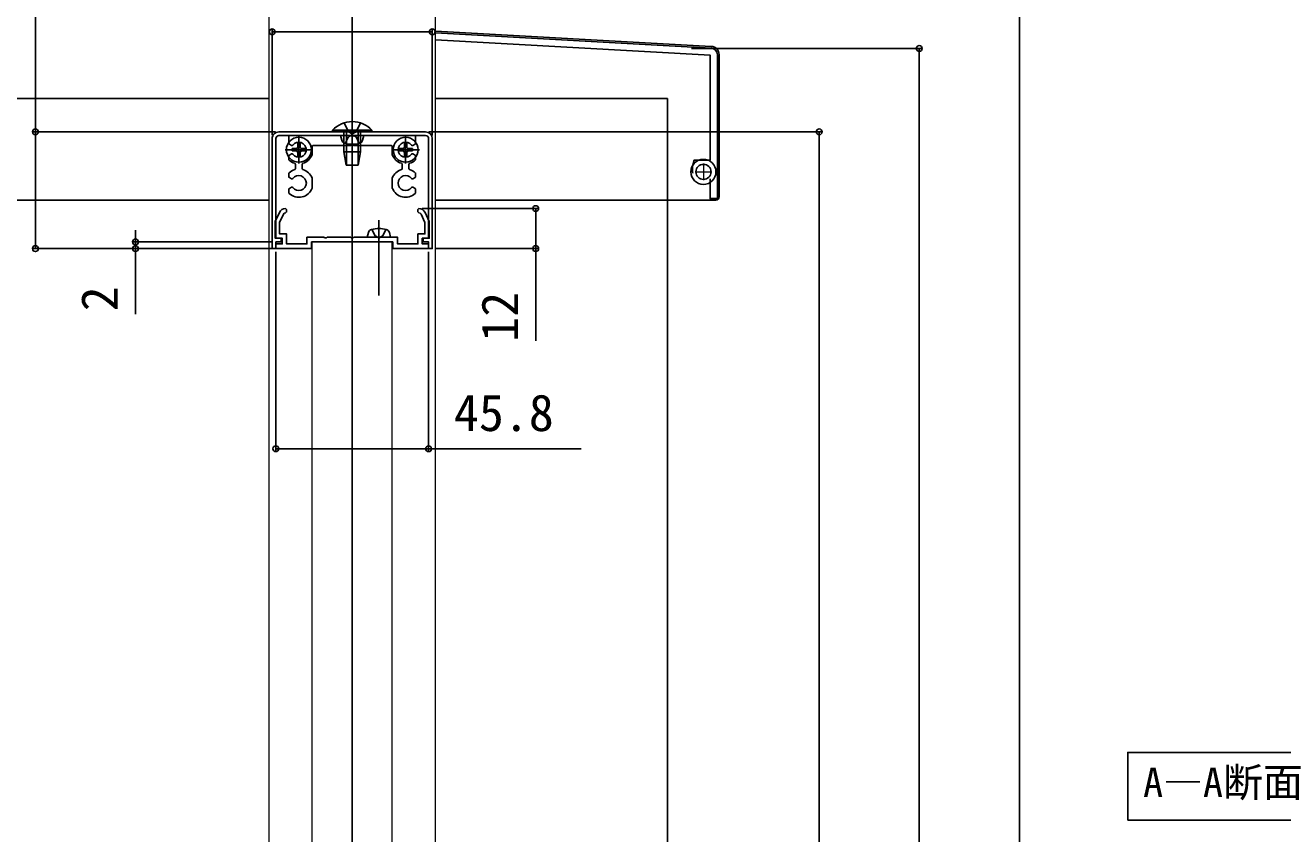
# Model space of a CAD drawing. Units: millimetres, scale not verified. Extents: x -875 to 875, y -1300 to 1294.
# Drawn here: x -661.4 to -284.3, y -559.7 to -317.2 of the extents above; entities that cross this region are included whole.
import ezdxf
from ezdxf.enums import TextEntityAlignment as Align

# ---------------------------------------------------------------- set-up
doc = ezdxf.new("R2010")
doc.units = ezdxf.units.MM
doc.header["$LTSCALE"] = 8
for name, color, linetype in [('0-1_USER1', 3, 'Continuous'), ('0-2_YKK_11', 7, 'Continuous'), ('0-3_YKK_11E', 7, 'Continuous'), ('0-5_YKK_13', 4, 'Continuous'), ('0-7_YKK_D', 6, 'Continuous'), ('0-9_YSS_K', 3, 'Continuous')]:
    doc.layers.add(name, color=color, linetype=linetype)
doc.layers.add('0-4_YKK_12', color=2, linetype='Continuous', lineweight=18)
doc.styles.add('ＭＳ ゴシック', font='')
doc.styles.get('ＭＳ ゴシック').set_extended_font_data('MS Gothic')

msp = doc.modelspace()

# ---------------------------------------------------------------- linework, layer by layer
at = {"layer": '0-1_USER1'}
msp.add_lwpolyline([(-330.831, -555.618), (-330.831, -535.276), (-247.217, -535.276), (-247.217, -555.618)], close=True, dxfattribs=at)
at = {"layer": '0-2_YKK_11'}
for p, q in [((-541.309, -349.223), (-585.309, -349.223)), ((-585.309, -350.323), (-541.309, -350.323)), ((-582.312, -352.668), (-582.312, -350.623)), ((-544.312, -350.623), (-544.312, -352.668)), ((-581.505, -353.307), (-582.162, -352.927)), ((-575.311, -353.623), (-575.311, -355.955)), ((-551.312, -355.956), (-551.312, -353.623)), ((-544.462, -352.927), (-545.119, -353.307)), ((-540.409, -351.223), (-540.409, -380.815)), ((-582.312, -357.456), (-582.312, -356.478)), ((-582.162, -356.218), (-581.505, -355.839)), ((-545.119, -355.839), (-544.462, -356.218)), ((-544.312, -356.478), (-544.312, -357.456)), ((-582.312, -362.668), (-582.312, -361.69)), ((-580.312, -360.212), (-580.312, -358.933)), ((-578.312, -358.933), (-578.312, -360.212)), ((-548.312, -360.212), (-548.312, -358.933)), ((-546.312, -358.933), (-546.312, -360.212)), ((-544.312, -361.69), (-544.312, -362.668)), ((-581.505, -363.307), (-582.162, -362.927)), ((-575.311, -363.19), (-575.311, -365.955)), ((-551.312, -365.956), (-551.312, -363.19)), ((-544.462, -362.927), (-545.119, -363.307)), ((-582.312, -367.456), (-582.312, -366.478)), ((-582.162, -366.218), (-581.505, -365.839)), ((-545.119, -365.839), (-544.462, -366.218)), ((-544.312, -366.478), (-544.312, -367.456))]:
    msp.add_line(p, q, dxfattribs=at)
for points in [[(-582.012, -350.323), (-563.77, -350.323), (-563.587, -350.443)], [(-563.037, -350.443), (-562.853, -350.323), (-544.612, -350.323)], [(-587.309, -351.223), (-587.309, -384.223), (-586.209, -384.223), (-586.209, -382.223), (-584.609, -382.223), (-584.609, -381.123), (-586.209, -381.123), (-586.209, -351.223)], [(-563.587, -353.203), (-563.77, -353.323), (-575.011, -353.323)], [(-551.612, -353.323), (-562.853, -353.323), (-563.037, -353.203)], [(-540.408, -380.823), (-540.708, -381.123), (-542.008, -381.123), (-542.008, -382.223), (-540.408, -382.223), (-540.408, -384.223), (-539.309, -384.223), (-539.309, -351.223)], [(-583.319, -372.223), (-583.312, -372.223), (-583.012, -372.523), (-583.012, -373.223), (-583.312, -373.523), (-583.319, -373.523)], [(-543.304, -373.523), (-543.311, -373.523), (-543.611, -373.223), (-543.611, -372.523), (-543.311, -372.223), (-543.304, -372.223)], [(-551.112, -382.223), (-575.512, -382.223), (-575.512, -384.223), (-586.212, -384.223), (-586.212, -382.823), (-584.312, -382.823), (-584.312, -381.123), (-586.412, -381.123), (-586.412, -376.123), (-585.131, -373.378)], [(-583.953, -373.927), (-585.112, -376.411), (-585.112, -379.823), (-583.012, -379.823), (-583.012, -382.823), (-576.912, -382.823), (-576.912, -380.823), (-571.77, -380.823), (-571.586, -380.943), (-571.037, -380.943), (-570.853, -380.823), (-563.77, -380.823), (-563.586, -380.943), (-563.037, -380.943), (-562.853, -380.823), (-555.77, -380.823), (-555.586, -380.943), (-555.037, -380.943), (-554.853, -380.823), (-549.711, -380.823), (-549.711, -382.823), (-543.611, -382.823), (-543.611, -379.823), (-541.511, -379.823), (-541.511, -376.411), (-542.67, -373.927)], [(-541.491, -373.378), (-540.211, -376.123), (-540.211, -381.123), (-542.311, -381.123), (-542.311, -382.823), (-540.411, -382.823), (-540.411, -384.223), (-551.112, -384.223), (-551.112, -382.223)]]:
    msp.add_lwpolyline(points, dxfattribs=at)
for centre, radius, start, end in [((-585.309, -351.223), 2, 89.99998, 180.00002), ((-585.309, -351.223), 0.9, 89.99998, 180.00002), ((-582.012, -350.623), 0.3, 90.00001, 179.99999), ((-563.312, -350.323), 0.3, 203.5799, 336.4201), ((-544.612, -350.623), 0.3, 0.00001, 89.99999), ((-541.309, -351.223), 2, 0, 89.99998), ((-541.309, -351.223), 0.9, 0, 89.99998), ((-582.012, -352.668), 0.3, 180, 240.00002), ((-581.355, -353.047), 0.3, 239.99993, 323.24359), ((-579.312, -354.573), 2.25, 216.75634, 143.24366), ((-575.011, -353.623), 0.3, 90.00001, 179.99999), ((-563.312, -353.323), 0.3, 23.5799, 156.4201), ((-551.612, -353.623), 0.3, 0.00001, 89.99999), ((-547.312, -354.573), 2.25, 36.75634, 323.24366), ((-545.269, -353.047), 0.3, 216.75629, 299.99996), ((-544.612, -352.668), 0.3, 299.99998, 0), ((-582.012, -356.478), 0.3, 120.00002, 180.00005), ((-582.012, -357.456), 0.3, 179.99997, 226.87875), ((-579.312, -354.573), 4.25, 226.87875, 253.39845), ((-581.355, -356.099), 0.3, 36.75641, 120.00007), ((-579.312, -354.573), 4.25, 286.60154, 339.51499), ((-575.611, -355.955), 0.3, 339.5149, 359.99991), ((-551.012, -355.956), 0.3, 179.99984, 200.49385), ((-547.312, -354.573), 4.25, 200.494, 253.39846), ((-547.312, -354.573), 4.25, 286.60153, 313.12134), ((-545.269, -356.099), 0.3, 60.00004, 143.24371), ((-544.612, -356.478), 0.3, 359.99995, 59.99998), ((-544.612, -357.456), 0.3, 313.12126, 359.99993), ((-582.012, -361.69), 0.3, 133.1213, 180.00008), ((-579.312, -364.573), 4.25, 106.60154, 133.12123), ((-580.612, -358.933), 0.3, 0.00002, 73.39849), ((-580.612, -360.212), 0.3, 286.60151, 359.99998), ((-578.012, -358.933), 0.3, 106.60157, 180.00004), ((-578.012, -360.212), 0.3, 180.00005, 253.39852), ((-579.312, -364.573), 4.25, 20.485, 73.39846), ((-547.312, -364.573), 4.25, 106.60153, 159.50599), ((-548.612, -358.933), 0.3, 0.00002, 73.39849), ((-548.612, -360.212), 0.3, 286.60151, 359.99998), ((-546.012, -358.933), 0.3, 106.60157, 180.00004), ((-546.012, -360.212), 0.3, 179.99996, 253.39843), ((-547.312, -364.573), 4.25, 46.87872, 73.39853), ((-544.612, -361.69), 0.3, 0.00003, 46.87869), ((-582.012, -362.668), 0.3, 180, 240.00002), ((-581.355, -363.047), 0.3, 240.00006, 323.24372), ((-579.312, -364.573), 2.25, 216.75633, 143.24365), ((-575.611, -363.19), 0.3, 0.00004, 20.48506), ((-551.012, -363.19), 0.3, 159.50619, 180.00021), ((-547.312, -364.573), 2.25, 36.75631, 323.24363), ((-545.269, -363.047), 0.3, 216.75629, 299.99996), ((-544.612, -362.668), 0.3, 299.99998, 0), ((-582.012, -366.478), 0.3, 120.00002, 180.00005), ((-582.012, -367.456), 0.3, 179.99992, 226.8787), ((-579.312, -364.573), 4.25, 226.87876, 339.51499), ((-581.355, -366.099), 0.3, 36.75641, 120.00007), ((-575.611, -365.955), 0.3, 339.5149, 359.99991), ((-551.012, -365.956), 0.3, 179.99984, 200.49385), ((-547.312, -364.573), 4.25, 200.49401, 313.12135), ((-545.269, -366.099), 0.3, 59.99986, 143.24352), ((-544.612, -366.478), 0.3, 359.99995, 59.99998), ((-544.612, -367.456), 0.3, 313.12103, 359.99969), ((-583.319, -374.223), 2, 90, 155), ((-543.304, -374.223), 2, 25.00002, 90.00002), ((-583.319, -374.223), 0.7, 90, 155), ((-543.304, -374.223), 0.7, 25.00004, 90.00004)]:
    msp.add_arc(centre, radius, start, end, dxfattribs=at)
at = {"layer": '0-3_YKK_11E'}
for p, q in [((-538.311, -319.528), (-455.7, -324.118)), ((-461.311, -360.851), (-461.311, -359.984))]:
    msp.add_line(p, q, dxfattribs=at)
for points in [[(-461.209, -359.207), (-460.811, -357.723), (-456.011, -357.723), (-456.011, -326.204), (-538.311, -321.632)], [(-453.811, -326.115), (-453.811, -369.223), (-456.011, -369.223), (-456.011, -363.323)]]:
    msp.add_lwpolyline(points, dxfattribs=at)
for centre, radius, start, end in [((-455.811, -326.115), 2, 0, 86.82017), ((-458.311, -359.984), 3, 165, 180), ((-458.311, -360.851), 3, 180, 194.14111)]:
    msp.add_arc(centre, radius, start, end, dxfattribs=at)
at = {"layer": '0-4_YKK_12'}
for p, q in [((-588.311, -248.723), (-588.311, -1061.223)), ((-460.511, -361.223), (-455.511, -361.223)), ((-458.011, -358.723), (-458.011, -363.723)), ((-575.314, -946.205), (-575.314, -382.223)), ((-575.314, -382.223), (-551.314, -382.223)), ((-551.314, -946.223), (-551.314, -382.223))]:
    msp.add_line(p, q, dxfattribs=at)
msp.add_lwpolyline([(-588.311, -1061.223), (-538.311, -1061.223), (-538.311, -248.723)], dxfattribs=at)
at = {"layer": '0-5_YKK_13'}
for p, q in [((-538.311, -318.988), (-455.673, -323.571)), ((-453.311, -326.067), (-453.311, -368.702)), ((-563.312, -344.021), (-563.312, -361.836)), ((-579.312, -358.723), (-579.312, -350.423)), ((-557.412, -348.712), (-569.212, -348.712)), ((-569.212, -349.223), (-569.212, -348.712)), ((-557.412, -349.223), (-569.212, -349.223)), ((-560.812, -349.223), (-565.812, -349.223)), ((-565.812, -349.223), (-565.812, -353.623)), ((-565.312, -350.323), (-561.312, -350.323)), ((-565.062, -349.223), (-565.062, -353.623)), ((-561.562, -349.223), (-561.562, -353.623)), ((-560.812, -353.623), (-560.812, -349.223)), ((-557.412, -349.223), (-557.412, -348.712)), ((-547.312, -358.723), (-547.312, -350.423)), ((-581.362, -354.223), (-581.362, -354.923)), ((-581.362, -354.223), (-580.162, -354.223)), ((-579.662, -352.523), (-578.962, -352.523)), ((-579.662, -352.523), (-579.662, -353.723)), ((-578.962, -352.523), (-578.962, -353.723)), ((-578.462, -354.223), (-577.262, -354.223)), ((-577.262, -354.223), (-577.262, -354.923)), ((-565.812, -353.623), (-565.812, -355.223)), ((-565.062, -353.623), (-565.062, -359.223)), ((-561.562, -353.623), (-561.562, -359.223)), ((-560.812, -355.223), (-560.812, -353.623)), ((-549.362, -354.223), (-549.362, -354.923)), ((-549.362, -354.223), (-548.162, -354.223)), ((-547.662, -352.523), (-546.962, -352.523)), ((-547.662, -352.523), (-547.662, -353.723)), ((-546.962, -352.523), (-546.962, -353.723)), ((-546.462, -354.223), (-545.262, -354.223)), ((-545.262, -354.223), (-545.262, -354.923)), ((-583.462, -354.573), (-575.162, -354.573)), ((-581.362, -354.923), (-580.162, -354.923)), ((-579.662, -355.423), (-579.662, -356.623)), ((-579.662, -356.623), (-578.962, -356.623)), ((-578.962, -355.423), (-578.962, -356.623)), ((-578.462, -354.923), (-577.262, -354.923)), ((-560.812, -355.223), (-565.812, -355.223)), ((-565.112, -359.223), (-565.812, -355.223)), ((-561.512, -359.223), (-560.812, -355.223)), ((-551.462, -354.573), (-543.162, -354.573)), ((-549.362, -354.923), (-548.162, -354.923)), ((-547.662, -355.423), (-547.662, -356.623)), ((-547.662, -356.623), (-546.962, -356.623)), ((-546.962, -355.423), (-546.962, -356.623)), ((-546.462, -354.923), (-545.262, -354.923)), ((-565.112, -359.223), (-561.512, -359.223)), ((-588.311, -369.702), (-753.311, -369.702)), ((-454.311, -369.702), (-538.311, -369.702)), ((-555.311, -375.699), (-555.311, -398.23)), ((-553.311, -380.823), (-557.311, -380.823)), ((-563.311, -409.723), (-563.31, -409.723))]:
    msp.add_line(p, q, dxfattribs=at)
for points in [[(-565.762, -346.507), (-564.462, -349.172), (-563.312, -349.784)], [(-560.862, -346.507), (-562.162, -349.172), (-563.312, -349.784)], [(-565.312, -350.323), (-566.812, -350.323), (-566.435, -351.729)], [(-565.412, -352.674), (-564.462, -350.727), (-563.312, -350.115)], [(-561.212, -352.674), (-562.162, -350.727), (-563.312, -350.115)], [(-561.312, -350.323), (-559.812, -350.323), (-560.188, -351.729)], [(-557.311, -380.823), (-558.811, -380.823), (-558.434, -379.416)], [(-557.411, -378.471), (-556.461, -380.419), (-555.311, -381.03)], [(-553.211, -378.471), (-554.161, -380.419), (-555.311, -381.03)], [(-553.311, -380.823), (-551.811, -380.823), (-552.188, -379.416)]]:
    msp.add_lwpolyline(points, dxfattribs=at)
for centre, radius in [((-579.312, -354.573), 3.75), ((-547.312, -354.573), 3.75), ((-458.011, -361.202), 3.75), ((-458.011, -361.202), 2.25)]:
    msp.add_circle(centre, radius, dxfattribs=at)
for centre, radius, start, end in [((-455.811, -326.067), 2.5, 0, 86.82604), ((-563.312, -354.141), 8.017, 42.61677, 137.38323), ((-580.162, -353.723), 0.5, 270, 0), ((-578.462, -353.723), 0.5, 180, 270), ((-565.179, -351.393), 1.3, 195, 255.9647), ((-563.312, -343.923), 9, 255.9647, 284.0353), ((-561.444, -351.393), 1.3, 284.0353, 345), ((-548.162, -353.723), 0.5, 270, 0), ((-546.462, -353.723), 0.5, 180, 270), ((-580.162, -355.423), 0.5, 0, 90), ((-578.462, -355.423), 0.5, 90, 180), ((-548.162, -355.423), 0.5, 0, 90), ((-546.462, -355.423), 0.5, 90, 180), ((-454.311, -368.702), 1, 270, 360), ((-557.179, -379.753), 1.3, 104.0353, 165), ((-555.311, -387.223), 9, 75.9647, 104.0353), ((-553.444, -379.753), 1.3, 15, 75.9647)]:
    msp.add_arc(centre, radius, start, end, dxfattribs=at)
at = {"layer": '0-7_YKK_D'}
for p, q in [((-363.311, -209.223), (-363.311, -946.223)), ((-658.311, -249.223), (-658.311, -349.223)), ((-587.309, -350.223), (-587.309, -318.223)), ((-587.309, -319.223), (-539.309, -319.223)), ((-539.309, -350.223), (-539.309, -318.223)), ((-461.611, -324.223), (-392.311, -324.223)), ((-393.311, -324.223), (-393.311, -946.223)), ((-586.309, -349.223), (-659.311, -349.223)), ((-586.309, -349.223), (-659.311, -349.223)), ((-658.311, -349.223), (-658.311, -384.223)), ((-540.309, -349.223), (-422.311, -349.224)), ((-423.316, -946.224), (-423.311, -349.224)), ((-542.304, -372.223), (-507.311, -372.223)), ((-628.311, -382.223), (-628.311, -378.723)), ((-587.209, -384.223), (-659.311, -384.223)), ((-587.209, -382.223), (-629.311, -382.223)), ((-587.209, -384.223), (-629.311, -384.223)), ((-628.311, -382.223), (-628.311, -384.223)), ((-628.311, -384.223), (-628.311, -403.916)), ((-538.309, -384.223), (-507.311, -384.223)), ((-586.209, -385.223), (-586.211, -445.221)), ((-540.408, -385.223), (-540.41, -445.223))]:
    msp.add_line(p, q, dxfattribs=at)
for points in [[(-508.311, -372.223), (-508.311, -384.223), (-508.311, -411.859)], [(-586.21, -444.221), (-540.41, -444.223), (-494.683, -444.224)]]:
    msp.add_lwpolyline(points, dxfattribs=at)
for centre in [(-587.309, -319.223), (-539.309, -319.223), (-393.311, -324.223), (-658.311, -349.223), (-658.311, -349.223), (-423.311, -349.224), (-508.311, -372.223), (-658.311, -384.223), (-628.311, -382.223), (-628.311, -384.223), (-508.311, -384.223), (-586.21, -444.221), (-540.41, -444.223)]:
    msp.add_circle(centre, 0.875, dxfattribs=at)
at = {"layer": '0-9_YSS_K'}
for p, q in [((-563.311, -1196.723), (-563.311, -208.004)), ((-588.311, -339.223), (-738.811, -339.223)), ((-468.811, -339.223), (-538.311, -339.223)), ((-468.811, -339.223), (-468.811, -369.723)), ((-468.811, -369.723), (-468.811, -1072.764))]:
    msp.add_line(p, q, dxfattribs=at)

# ---------------------------------------------------------------- texts
at = {"layer": '0-1_USER1', "style": 'ＭＳ ゴシック'}
msp.add_text('A―A断面', height=8.798, dxfattribs=at).set_placement((-326.205, -551.266), align=Align.BOTTOM_LEFT)
at = {"layer": '0-7_YKK_D', "style": 'ＭＳ ゴシック'}
for s, rotation, p in [('2', 90, (-630.311, -403.024)), ('12', 90, (-510.311, -412.16)), ('45.8', 359.998, (-532.819, -442.223))]:
    msp.add_text(s, height=11, rotation=rotation, dxfattribs=at).set_placement(p, align=Align.BOTTOM_LEFT)

doc.saveas('drawing.dxf')
